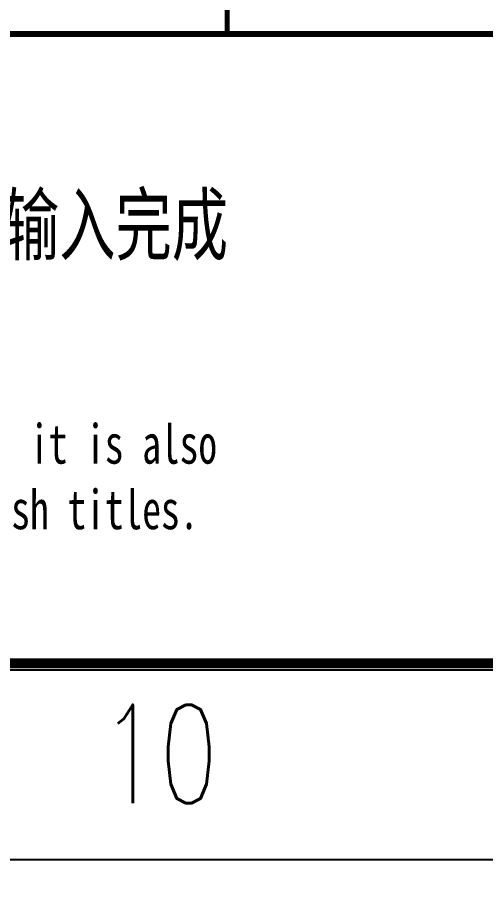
# Model space of a CAD drawing. Header units: inches. Extents: x 4920 to 72710, y 179618 to 211406.
# Drawn here: x 54351 to 55543, y 181651 to 183849 of the extents above; entities that cross this region are included whole.
import ezdxf
from ezdxf.enums import TextEntityAlignment as Align

# ---------------------------------------------------------------- set-up
doc = ezdxf.new("R2010")
doc.units = ezdxf.units.IN
doc.header["$MEASUREMENT"] = 0
doc.layers.add('1', color=7, linetype='Continuous')
doc.layers.add('图框', color=4, linetype='Continuous')
doc.styles.add('HZ', font='txt_____.ttf', dxfattribs={"width": 0.7, "bigfont": 'HZTXT'})
doc.styles.get("Standard").update_dxf_attribs({"font": 'txt', "bigfont": 'gbcbig.shx'})
doc.styles.add('宋体', font='', dxfattribs={"width": 0.7})
doc.styles.get('宋体').set_extended_font_data('SimSun')
doc.dimstyles.new('Standard-yuanban', dxfattribs={"dimtxt": 800, "dimasz": 0.18, "dimexe": 0.18, "dimexo": 0.0625, "dimgap": 0.09, "dimtad": 0, "dimtih": 1, "dimtoh": 1, "dimdec": 4, "dimlfac": 0.02, "dimzin": 0, "dimdsep": 46, "dimtxsty": 'Standard', "dimcen": 0.09, "dimadec": 0, "dimazin": 0, "dimtfac": 1, "dimtdec": 4, "dimtofl": 0, "dimtmove": 0, "dimatfit": 3, "dimfxl": 1, "dimtolj": 1, "dimtzin": 0, "dimarcsym": 0})

# ---------------------------------------------------------------- blocks, each defined once
blk = doc.blocks.new('图签')
at = {"layer": '1'}
for p, q in [((0, 0), (-180, 0)), ((-0.198, -0.346), (-180.198, -0.346))]:
    blk.add_line(p, q, dxfattribs=at)
at = {"layer": '1', "color": 7}
for p, q in [((0, 0), (-180, 0)), ((-0.198, -0.346), (-180.198, -0.346))]:
    blk.add_line(p, q, dxfattribs=at)
at = {"layer": '1', "color": 7, "const_width": 0.5}
for points in [[(-180, 0), (0, 0), (0, 131.762), (-180, 131.762)], [(-180, 58), (0, 58), (0, 0), (-180, 0)]]:
    blk.add_lwpolyline(points, close=True, dxfattribs=at)
at = {"layer": '1', "color": 7}
for points, const_width in [([(-42, 42), (-42, 32)], 0.25), ([(-118, 32), (0, 32)], 0.3)]:
    blk.add_lwpolyline(points, dxfattribs=dict(at, const_width=const_width))
at = {"layer": '图框'}
for p, q in [((0, 0), (-180, 0)), ((-0.198, -0.346), (-180.198, -0.346))]:
    blk.add_line(p, q, dxfattribs=at)
blk = doc.blocks.new('*U9')
blk.add_blockref('图签', (0, 0))
blk = doc.blocks.new('*D7')
at = {"color": 0, "lineweight": -2, "transparency": 16777216}
for p, q in [((4935.1, 181706.4), (4935.1, 180142.9)), ((57485.1, 181706.4), (57485.1, 180142.9)), ((4935.3, 180143.1), (28610, 180143.1)), ((57485, 180143.1), (33810.2, 180143.1))]:
    blk.add_line(p, q, dxfattribs=at)
at = {"color": 0, "transparency": 16777216}
for points in [[(4935.3, 180143.1), (4935.3, 180143.1), (4935.1, 180143.1)], [(57485, 180143.1), (57485, 180143.1), (57485.1, 180143.1)]]:
    blk.add_solid(points, dxfattribs=at)
at = {"layer": 'Defpoints', "color": 0, "transparency": 16777216}
for p in [(4935.1, 181706.5), (57485.1, 181706.5), (57485.1, 180143.1)]:
    blk.add_point(p, dxfattribs=at)
at = {"color": 0, "transparency": 16777216, "insert": (31210.1, 180143.1), "char_height": 800, "attachment_point": 5}
blk.add_mtext('\\A1;1051.0000', dxfattribs=at)

msp = doc.modelspace()

# ---------------------------------------------------------------- linework, layer by layer
at = {"layer": '图框', "color": 1}
msp.add_line((56985.13373, 182206.4614), (6185.13373, 182206.4614), dxfattribs=at)
at = {"layer": '图框'}
msp.add_line((57485.13373, 181706.4614), (4935.13373, 181706.4614), dxfattribs=at)

# ---------------------------------------------------------------- block references
at = {"xscale": 50, "yscale": 50, "zscale": 50}
msp.add_blockref('*U9', (56985.13373, 182206.4614), dxfattribs=at)

# ---------------------------------------------------------------- texts
at = {"linetype": 'Continuous', "attachment_point": 5, "style": '宋体'}
for s, heights, insert, char_height in [('这里是图纸标题，这里有可能是一个文本框输入完成', [-199.44134], (53240.61517, 183310.97144), 150), ('For Project 1818, given the existence of English content, it is also necessary to ensure the independent readability of English titles.', [-286.21974], (53240.61517, 182664.33838), 100)]:
    msp.add_mtext_dynamic_manual_height_columns(s, width=3515.2915201, gutter_width=50, heights=heights, dxfattribs=dict(at, insert=insert, char_height=char_height))
at = {"layer": '图框', "style": 'HZ', "width": 0.7}
msp.add_text('10', height=250, dxfattribs=at).set_placement((54712.28423, 181851.14475), align=Align.CENTER)

# ---------------------------------------------------------------- dimensions: what is measured, and where the dimension line sits
dim = msp.add_linear_dim(base=(57485.13373, 180143.11875), p1=(4935.13373, 181706.4614), p2=(57485.13373, 181706.4614), dimstyle='Standard-yuanban')
dim.commit()
dim.dimension.update_dxf_attribs({"geometry": '*D7', "text_midpoint": (31210.13373, 180143.11875)})

doc.saveas('drawing.dxf')
